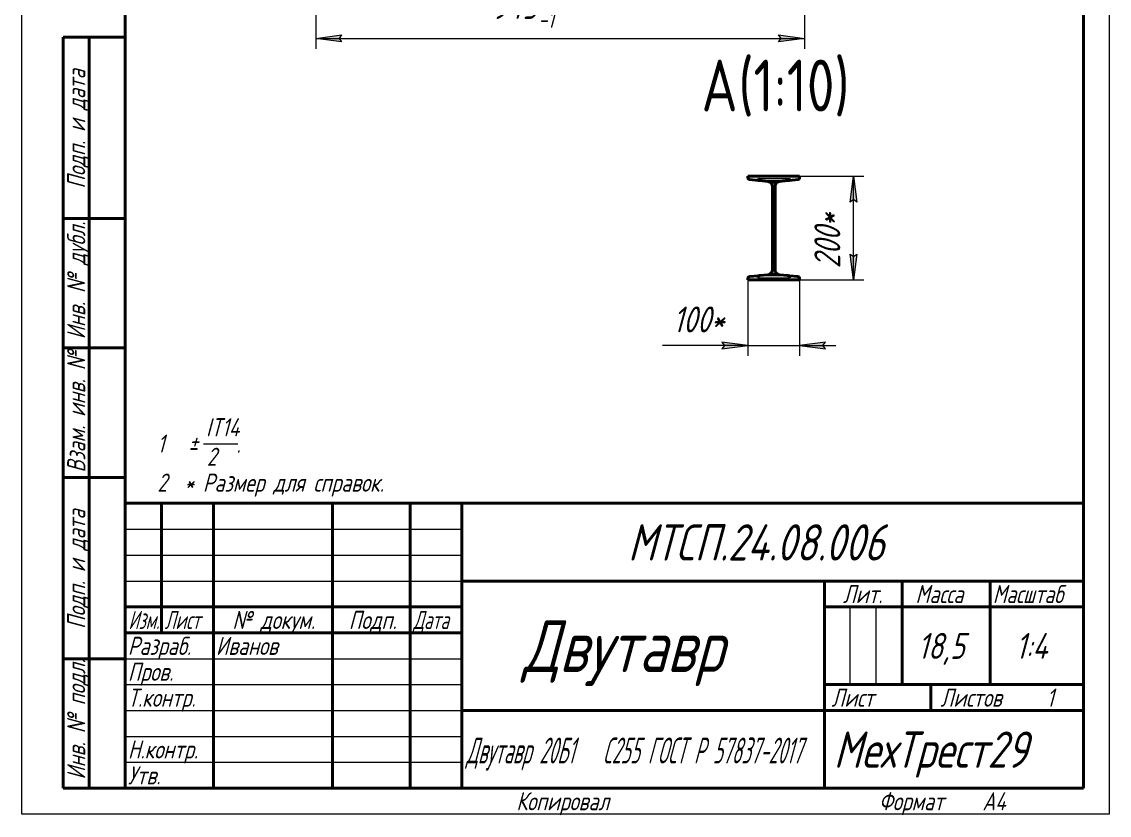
# Model space of a CAD drawing. Header units: millimetres. Extents: x 0 to 210, y 0 to 297.
# Drawn here: x 0 to 210, y -0.2 to 153 of the extents above; entities that cross this region are included whole.
import ezdxf

# ---------------------------------------------------------------- set-up
doc = ezdxf.new("R2010")
doc.units = ezdxf.units.MM
doc.linetypes.add('K5LT_BASIC', pattern=[0])
doc.linetypes.add('K5LT_THIN', pattern=[0])
doc.layers.add('Системный слой', color=7, linetype='Continuous')
doc.styles.add('KDIMTEXTSTYLE', font='GOST_AU.SHX', dxfattribs={"width": 0.96, "oblique": 15, "height": 5})
doc.styles.add('KTEXTSTYLE', font='GOST_AU.SHX', dxfattribs={"width": 0.96, "height": 5})
doc.dimstyles.new('KDIMSTYLE (0.10)', dxfattribs={"dimtxt": 5, "dimasz": 1, "dimexe": 2, "dimexo": 0, "dimgap": 1, "dimtad": 1, "dimlfac": 10, "dimtxsty": 'KDIMTEXTSTYLE', "dimsah": 1, "dimcen": 0, "dimdle": 1, "dimadec": 0, "dimazin": 0, "dimtfac": 0.667, "dimtmove": 0, "dimatfit": 3, "dimfxl": 1, "dimtvp": 1, "dimtolj": 1, "dimtzin": 0, "dimarcsym": 0})
doc.dimstyles.new('KDIMSTYLE (0.25)', dxfattribs={"dimtxt": 5, "dimasz": 1, "dimexe": 2, "dimexo": 0, "dimgap": 1, "dimtad": 1, "dimlfac": 4, "dimtxsty": 'KDIMTEXTSTYLE', "dimsah": 1, "dimcen": 0, "dimdle": 1, "dimadec": 0, "dimazin": 0, "dimtfac": 0.667, "dimtmove": 0, "dimatfit": 3, "dimfxl": 1, "dimtvp": 1, "dimtolj": 1, "dimtzin": 0, "dimarcsym": 0})

# ---------------------------------------------------------------- blocks, each defined once
blk = doc.blocks.new('D0')
at = {"layer": 'Системный слой'}
for points in [[(61.77, 149.1), (61.27, 149.76), (61.77, 150.42), (56.77, 149.76)], [(151.14, 149.76), (146.14, 150.42), (146.64, 149.76), (146.14, 149.1)]]:
    blk.add_hatch(color=7, dxfattribs=at).paths.add_polyline_path(points)
at = {"layer": 'Системный слой', "color": 7, "linetype": 'K5LT_THIN', "lineweight": 18}
for p, q in [((56.77, 208.09), (56.77, 147.76)), ((151.14, 204.58), (151.14, 147.76)), ((56.77, 149.76), (61.77, 150.42)), ((61.77, 149.1), (56.77, 149.76)), ((61.77, 150.42), (61.27, 149.76)), ((61.27, 149.76), (61.77, 149.1)), ((146.64, 149.76), (146.14, 150.42)), ((146.14, 150.42), (151.14, 149.76)), ((151.14, 149.76), (146.14, 149.1)), ((146.14, 149.1), (146.64, 149.76))]:
    blk.add_line(p, q, dxfattribs=at)
blk.add_wipeout([(90.89, 150.76), (90.89, 159.12), (104.59, 159.12), (104.59, 150.76)]).dxf.layer = 'Системный слой'
blk.add_line((56.77, 149.76), (151.14, 149.76), dxfattribs=at)
at = {"layer": 'Системный слой', "color": 7, "attachment_point": 1, "style": 'KTEXTSTYLE'}
for s, insert, char_height in [('\\H3.5;\\W0.965;\\Q15;\\Q15;\\H5.00;945', (90.89, 158.52), 5), ('\\H3.5;\\W0.965;\\Q15;\\Q15;\\H3.33;-1', (99.72, 155.11), 3.3333)]:
    blk.add_mtext(s, dxfattribs=dict(at, insert=insert, char_height=char_height))
blk = doc.blocks.new('KDIMARROW_01')
at = {"layer": 'Системный слой'}
blk.add_hatch(color=0, dxfattribs=at).paths.add_polyline_path([(-5, -0.66), (0, 0), (-5, 0.66), (-4.5, 0)])
at = {"layer": 'Системный слой', "color": 0, "linetype": 'K5LT_THIN', "lineweight": 18}
for p, q in [((-4.5, 0), (-5, 0.66)), ((-5, 0.66), (0, 0)), ((0, 0), (-5, -0.66)), ((-5, -0.66), (-4.5, 0)), ((0, 0), (-1, 0))]:
    blk.add_line(p, q, dxfattribs=at)
blk = doc.blocks.new('T1')
at = {"layer": 'Системный слой', "color": 7, "char_height": 10, "attachment_point": 1, "style": 'KTEXTSTYLE'}
for s, insert in [('\\H3.5;\\W0.965;\\Q15;\\Q0;\\H10.00;{\\c16711680;А}', (131.26, 145.66)), ('\\H3.5;\\W0.965;\\Q15;\\Q0;\\H10.00;{\\c16711680;(1:10)}', (138.4, 145.66))]:
    blk.add_mtext(s, dxfattribs=dict(at, insert=insert))
blk = doc.blocks.new('D8')
at = {"layer": 'Системный слой', "color": 7, "linetype": 'K5LT_THIN', "lineweight": 18}
for p, q in [((150.21, 123.13), (162.6, 123.13)), ((150.21, 103.13), (162.6, 103.13))]:
    blk.add_line(p, q, dxfattribs=at)
blk.add_wipeout([(159.6, 105.37), (152.46, 105.37), (152.46, 119.31), (159.6, 119.31)]).dxf.layer = 'Системный слой'
at = {"layer": 'Системный слой'}
for points in [[(161.25, 118.13), (160.6, 123.13), (159.94, 118.13), (160.6, 118.63)], [(160.6, 103.13), (161.25, 108.13), (160.6, 107.63), (159.94, 108.13)]]:
    blk.add_hatch(color=7, dxfattribs=at).paths.add_polyline_path(points)
at = {"layer": 'Системный слой', "color": 7, "linetype": 'K5LT_THIN', "lineweight": 18}
for p, q in [((159.94, 118.13), (160.6, 123.13)), ((160.6, 123.13), (161.25, 118.13)), ((160.6, 103.13), (160.6, 123.13)), ((160.6, 118.63), (159.94, 118.13)), ((161.25, 118.13), (160.6, 118.63)), ((160.6, 103.13), (159.94, 108.13)), ((159.94, 108.13), (160.6, 107.63)), ((160.6, 107.63), (161.25, 108.13)), ((161.25, 108.13), (160.6, 103.13))]:
    blk.add_line(p, q, dxfattribs=at)
at = {"layer": 'Системный слой', "color": 7, "insert": (153.06, 105.37), "char_height": 5, "attachment_point": 1, "rotation": 90, "style": 'KTEXTSTYLE'}
blk.add_mtext('\\H3.5;\\W0.965;\\Q15;\\Q15;\\H5.00;200*', dxfattribs=at)
blk = doc.blocks.new('D9')
at = {"layer": 'Системный слой'}
blk.add_hatch(color=7, dxfattribs=at).paths.add_polyline_path([(154.71, 90.46), (155.21, 91.12), (150.21, 90.46), (155.21, 89.81)])
at = {"layer": 'Системный слой', "color": 7, "linetype": 'K5LT_THIN', "lineweight": 18}
for p, q in [((140.21, 103.13), (140.21, 88.46)), ((150.21, 103.13), (150.21, 88.46)), ((140.21, 90.46), (150.21, 90.46)), ((155.21, 91.12), (150.21, 90.46)), ((150.21, 90.46), (155.21, 89.81)), ((150.21, 90.46), (157.21, 90.46)), ((154.71, 90.46), (155.21, 91.12)), ((155.21, 89.81), (154.71, 90.46))]:
    blk.add_line(p, q, dxfattribs=at)
blk.add_wipeout([(125.75, 91.46), (125.75, 98.6), (138.67, 98.6), (138.67, 91.46)]).dxf.layer = 'Системный слой'
at = {"layer": 'Системный слой'}
blk.add_hatch(color=7, dxfattribs=at).paths.add_polyline_path([(135.21, 89.81), (140.21, 90.46), (135.21, 91.12), (135.71, 90.46)])
at = {"layer": 'Системный слой', "color": 7, "linetype": 'K5LT_THIN', "lineweight": 18}
for p, q in [((140.21, 90.46), (123.75, 90.46)), ((140.21, 90.46), (133.21, 90.46)), ((140.21, 90.46), (135.21, 91.12)), ((135.21, 91.12), (135.71, 90.46)), ((135.71, 90.46), (135.21, 89.81)), ((135.21, 89.81), (140.21, 90.46))]:
    blk.add_line(p, q, dxfattribs=at)
at = {"layer": 'Системный слой', "color": 7, "insert": (125.75, 98), "char_height": 5, "attachment_point": 1, "style": 'KTEXTSTYLE'}
blk.add_mtext('\\H3.5;\\W0.965;\\Q15;\\Q15;\\H5.00;100*', dxfattribs=at)
blk = doc.blocks.new('KDIMARROW_02')
at = {"layer": 'Системный слой'}
blk.add_hatch(color=0, dxfattribs=at).paths.add_polyline_path([(4.5, 0), (5, 0.66), (0, 0), (5, -0.66)])
at = {"layer": 'Системный слой', "color": 0, "linetype": 'K5LT_THIN', "lineweight": 18}
for p, q in [((0, 0), (-1, 0)), ((5, 0.66), (0, 0)), ((0, 0), (5, -0.66)), ((0, 0), (7, 0)), ((4.5, 0), (5, 0.66)), ((5, -0.66), (4.5, 0))]:
    blk.add_line(p, q, dxfattribs=at)
blk = doc.blocks.new('U19')
at = {"color": 7, "linetype": 'K5LT_THIN', "lineweight": 18}
for p, q in [((0, 0), (0, 297)), ((210, 297), (210, 0)), ((20, 55), (85, 55)), ((20, 50), (85, 50)), ((20, 45), (85, 45)), ((159.96, 25), (159.96, 40)), ((164.98, 25), (164.98, 40)), ((20, 30), (85, 30)), ((20, 25), (85, 25)), ((20, 20), (85, 20)), ((20, 15), (85, 15)), ((20, 10), (85, 10)), ((210, 0), (0, 0))]:
    blk.add_line(p, q, dxfattribs=at)
at = {"color": 150, "linetype": 'K5LT_BASIC', "lineweight": 40, "true_color": 0x0080ff}
for p, q in [((20, 5), (20, 292)), ((205, 292), (205, 5)), ((8, 5), (8, 150)), ((20, 150), (8, 150)), ((13, 5), (13, 150)), ((20, 115), (8, 115)), ((20, 90), (8, 90)), ((20, 65), (8, 65)), ((20, 60), (205, 60)), ((20, 5), (20, 60)), ((27, 35), (27, 60)), ((37, 5), (37, 60)), ((60, 5), (60, 60)), ((75, 5), (75, 60)), ((85, 5), (85, 60)), ((85, 45), (205, 45)), ((155, 5), (155, 45)), ((170, 25), (170, 45)), ((187, 25), (187, 45)), ((20, 40), (85, 40)), ((155, 40), (170, 40)), ((170, 40), (205, 40)), ((20, 35), (85, 35)), ((20, 30), (8, 30)), ((155, 25), (205, 25)), ((175.57, 20), (175.57, 25)), ((85, 20), (155, 20)), ((155, 20), (205, 20)), ((20, 5), (8, 5)), ((205, 5), (20, 5))]:
    blk.add_line(p, q, dxfattribs=at)
at = {"color": 7, "char_height": 3.5, "attachment_point": 1, "rotation": 90, "style": 'KTEXTSTYLE'}
for s, insert in [('\\H3.5;\\W0.965;\\Q15;\\Q15;Подп. и дата', (8.77, 120.75)), ('\\H3.5;\\W0.965;\\Q15;\\Q15;Инв. № дубл.', (8.77, 91.67)), ('\\H3.5;\\W0.965;\\Q15;\\Q15;Взам. инв. №', (8.77, 65.94)), ('\\H3.5;\\W0.965;\\Q15;\\Q15;Подп. и дата', (8.77, 35.75)), ('\\H3.5;\\W0.965;\\Q15;\\Q15;Инв. № подл.', (8.77, 6.67))]:
    blk.add_mtext(s, dxfattribs=dict(at, insert=insert))
at = {"color": 7, "attachment_point": 1, "style": 'KTEXTSTYLE'}
for s, insert, char_height in [('\\H3.5;\\W0.965;\\Q15;\\Q15;\\H7.00;МТСП.24.08.006', (117.06, 55.95), 7), ('\\H3.5;\\W0.965;\\Q15;\\Q15;Лит.', (158.56, 44.23), 3.5), ('\\H3.5;\\W0.965;\\Q15;\\Q15;Масса', (172.58, 44.23), 3.5), ('\\H3.5;\\W0.965;\\Q15;\\Q15;\\W0.941;Масштаб', (187.52, 44.23), 3.5), ('\\H3.5;\\W0.965;\\Q15;\\Q15;\\W0.797;Изм.', (20.61, 39.23), 3.5), ('\\H3.5;\\W0.965;\\Q15;\\Q15;\\W0.807;Лист', (27.6, 39.23), 3.5), ('\\H3.5;\\W0.965;\\Q15;\\Q15;№ докум.', (40.67, 39.23), 3.5), ('\\H3.5;\\W0.965;\\Q15;\\Q15;Подп.', (63.15, 39.23), 3.5), ('\\H3.5;\\W0.965;\\Q15;\\Q15;\\W0.807;Дата', (75.6, 39.23), 3.5), ('\\H3.5;\\W0.965;\\Q15;\\Q15;\\H10.00;Двутавр', (96.75, 37.43), 10), ('\\H3.5;\\W0.965;\\Q15;\\Q15;Разраб.', (20.5, 34.23), 3.5), ('\\H3.5;\\W0.965;\\Q15;\\Q15;Иванов', (37.5, 34.23), 3.5), ('\\H3.5;\\W0.965;\\Q15;\\Q15;\\H5.00;18,5', (173.03, 34.97), 5), ('\\H3.5;\\W0.965;\\Q15;\\Q15;\\H5.00;1:4', (191.92, 34.97), 5), ('\\H3.5;\\W0.965;\\Q15;\\Q15;Пров.', (20.5, 29.23), 3.5), ('\\H3.5;\\W0.965;\\Q15;\\Q15;Т.контр.', (20.5, 24.23), 3.5), ('\\H3.5;\\W0.965;\\Q15;\\Q15;Лист', (156.36, 24.23), 3.5), ('\\H3.5;\\W0.965;\\Q15;\\Q15;Листов', (177.41, 24.23), 3.5), ('\\H3.5;\\W0.965;\\Q15;\\Q15;1', (197.91, 24.23), 3.5), ('\\H3.5;\\W0.965;\\Q15;\\Q15;\\W0.624;\\H5.00;Двутавр 20Б1', (85.82, 14.77), 5), ('\\H3.5;\\W0.965;\\Q15;\\Q15;\\W0.624;\\H5.00;  С255 ГОСТ Р 57837-2017', (109.02, 14.77), 5), ('\\H3.5;\\W0.965;\\Q15;\\Q15;\\H7.00;МехТрест29', (156.78, 15.95), 7), ('\\H3.5;\\W0.965;\\Q15;\\Q15;Н.контр.', (20.5, 14.23), 3.5), ('\\H3.5;\\W0.965;\\Q15;\\Q15;Утв.', (20.5, 9.23), 3.5), ('\\H3.5;\\W0.965;\\Q15;\\Q15;Копировал', (95.5, 4.23), 3.5), ('\\H3.5;\\W0.965;\\Q15;\\Q15;Формат', (165.5, 4.23), 3.5), ('\\H3.5;\\W0.965;\\Q15;\\Q15;A4', (185.5, 4.23), 3.5)]:
    blk.add_mtext(s, dxfattribs=dict(at, insert=insert, char_height=char_height))
blk = doc.blocks.new('U20')
at = {"color": 7, "linetype": 'K5LT_THIN', "lineweight": 18}
blk.add_line((35.08, 71.51), (41.74, 71.51), dxfattribs=at)
at = {"color": 7, "char_height": 3.5, "attachment_point": 1, "style": 'KTEXTSTYLE'}
for s, insert in [('\\H3.5;\\W0.965;\\Q15;\\Q15;IT14', (35.59, 76.43)), ('\\H3.5;\\W0.965;\\Q15;\\Q15;1', (26.18, 73.26)), ('\\H3.5;\\W0.965;\\Q15;\\Q15; ', (30.66, 73.26)), ('\\H3.5;\\W0.965;\\Q15;\\Q15;±', (32.14, 73.26)), ('\\H3.5;\\W0.965;\\Q15;\\Q15;2', (35.74, 70.74)), ('\\H3.5;\\W0.965;\\Q15;\\Q15;.', (41.46, 73.26)), ('\\H3.5;\\W0.965;\\Q15;\\Q15;2', (26.18, 65.74)), ('\\H3.5;\\W0.965;\\Q15;\\Q15;* Размер для справок.', (31.4, 65.74))]:
    blk.add_mtext(s, dxfattribs=dict(at, insert=insert))

msp = doc.modelspace()

# ---------------------------------------------------------------- linework, layer by layer
at = {"layer": 'Системный слой', "color": 150, "linetype": 'K5LT_BASIC', "lineweight": 40, "true_color": 0x0080ff}
for p, q in [((150.2098, 123.1295), (140.2098, 123.1295)), ((140.2098, 123.1295), (140.2098, 122.8885)), ((140.57, 122.4905), (142.1798, 122.3295)), ((142.1554, 122.6982), (142.1798, 122.3295)), ((142.4798, 122.2995), (142.1798, 122.3295)), ((142.4798, 122.2995), (144.0944, 122.138)), ((144.4896, 122.0068), (145.9301, 122.0068)), ((146.3253, 122.138), (147.9399, 122.2995)), ((147.9399, 122.2995), (148.2398, 122.3295)), ((148.2642, 122.6982), (148.2398, 122.3295)), ((148.2398, 122.3295), (149.8496, 122.4905)), ((150.2098, 122.8885), (150.2098, 123.1295)), ((144.9498, 121.1927), (144.9498, 120.8916)), ((144.9498, 120.8916), (145.4698, 120.8916)), ((144.9498, 120.8916), (144.9498, 105.3674)), ((145.4698, 120.8916), (145.4698, 121.1927)), ((145.4698, 105.3674), (145.4698, 120.8916)), ((144.9498, 105.3674), (144.9498, 105.0662)), ((144.9498, 105.3674), (145.4698, 105.3674)), ((145.4698, 105.0662), (145.4698, 105.3674)), ((140.2098, 103.3705), (140.2098, 103.1295)), ((140.2098, 103.1295), (150.2098, 103.1295)), ((142.1798, 103.9295), (140.57, 103.7685)), ((142.1554, 103.5608), (142.1798, 103.9295)), ((142.4798, 103.9595), (142.1798, 103.9295)), ((144.0944, 104.1209), (142.4798, 103.9595)), ((144.4896, 104.2522), (145.9301, 104.2522)), ((147.9399, 103.9595), (146.3253, 104.1209)), ((147.9399, 103.9595), (148.2398, 103.9295)), ((149.8496, 103.7685), (148.2398, 103.9295)), ((148.2642, 103.5608), (148.2398, 103.9295)), ((150.2098, 103.1295), (150.2098, 103.3705))]:
    msp.add_line(p, q, dxfattribs=at)
at = {"layer": 'Системный слой', "color": 7, "linetype": 'K5LT_THIN', "lineweight": 18}
for p, q in [((142.1554, 122.6982), (148.2642, 122.6982)), ((142.4798, 122.2995), (147.9399, 122.2995)), ((142.1554, 103.5608), (148.2642, 103.5608)), ((142.4798, 103.9595), (147.9399, 103.9595))]:
    msp.add_line(p, q, dxfattribs=at)
at = {"layer": 'Системный слой', "color": 150, "linetype": 'K5LT_BASIC', "lineweight": 40, "true_color": 0x0080ff}
for centre, radius, start, end in [((140.6098, 122.8885), 0.4, 180, 264.289407), ((143.9998, 121.1927), 0.95, 58.967597, 84.289407), ((143.9998, 121.1927), 0.95, 0, 58.967597), ((146.4198, 121.1927), 0.95, 121.032403, 180), ((146.4198, 121.1927), 0.95, 95.710593, 121.032403), ((149.8098, 122.8885), 0.4, 275.710593, 0), ((143.9998, 105.0662), 0.95, 301.032403, 0), ((146.4198, 105.0662), 0.95, 180, 238.967597), ((140.6098, 103.3705), 0.4, 95.710593, 180), ((143.9998, 105.0662), 0.95, 275.710593, 301.032403), ((146.4198, 105.0662), 0.95, 238.967597, 264.289407), ((149.8098, 103.3705), 0.4, 0, 84.289407)]:
    msp.add_arc(centre, radius, start, end, dxfattribs=at)
for centre, major_axis, start_param, end_param in [((142.4798, 122.6982), (-0.0747, 0.3955), 1.42067941, 2.91002369), ((147.9399, 122.6982), (0.0747, 0.3955), 3.37316162, 4.8625059), ((142.4798, 103.5608), (0.0747, 0.3955), 0.23156896, 1.72091325), ((147.9399, 103.5608), (-0.0747, 0.3955), 4.56227206, 6.05161634)]:
    msp.add_ellipse(centre, major_axis=major_axis, ratio=0.8009099, start_param=start_param, end_param=end_param, dxfattribs=at)

# ---------------------------------------------------------------- block references
msp.add_blockref('U20', (0, 0))

# ---------------------------------------------------------------- dimensions: what is measured, and where the dimension line sits
at = {"layer": 'Системный слой', "color": 7}
dim = msp.add_linear_dim(base=(56.7733, 149.7582), p1=(151.1375, 204.5826), p2=(56.7733, 208.09), text='\\H5.0;\\W0.965;\\Q15;\\H5.0;\\W0.965;\\Q15;\\Q15;945\\H0.65x;\\S^ -1;\\H1.5x;', dimstyle='KDIMSTYLE (0.25)', override={"dimexo": 0, "dimblk1": 'KDIMARROW_01', "dimblk2": 'KDIMARROW_01', "dimse1": 0, "dimse2": 0, "dimclrt": 7, "dimtolj": 1}, dxfattribs=at)
dim.commit()
dim.dimension.update_dxf_attribs({"geometry": 'D0', "text_midpoint": (98.0233, 149.7582), "dimtype": 160})

# ---------------------------------------------------------------- next in the draw order: block references
at = {"layer": 'Системный слой'}
msp.add_blockref('T1', (0, 0), dxfattribs=at)

# ---------------------------------------------------------------- next in the draw order: dimensions: what is measured, and where the dimension line sits
at = {"layer": 'Системный слой', "color": 7}
dim = msp.add_linear_dim(base=(160.5956, 103.1295), p1=(150.2098, 123.1295), p2=(150.2098, 103.1295), angle=90, dimstyle='KDIMSTYLE (0.10)', override={"dimexo": 0, "dimpost": '\\H5.0;\\W0.965;\\Q15;<>\\H5.0;\\W0.965;\\Q15;\\Q15;*', "dimblk1": 'KDIMARROW_01', "dimblk2": 'KDIMARROW_01', "dimse1": 0, "dimse2": 0, "dimclrt": 7, "dimtol": 1, "dimtp": 0, "dimtm": 0, "dimtdec": 5, "dimtolj": 1}, dxfattribs=at)
dim.commit()
dim.dimension.update_dxf_attribs({"geometry": 'D8', "text_midpoint": (160.5956, 112.6295), "dimtype": 160})

# ---------------------------------------------------------------- next in the draw order: dimensions: what is measured, and where the dimension line sits
dim = msp.add_linear_dim(base=(140.2098, 90.4636), p1=(150.2098, 103.1295), p2=(140.2098, 103.1295), dimstyle='KDIMSTYLE (0.10)', override={"dimexo": 0, "dimpost": '\\H5.0;\\W0.965;\\Q15;<>\\H5.0;\\W0.965;\\Q15;\\Q15;*', "dimblk1": 'KDIMARROW_02', "dimblk2": 'KDIMARROW_02', "dimse1": 0, "dimse2": 0, "dimclrt": 7, "dimtol": 1, "dimtp": 0, "dimtm": 0, "dimtdec": 5, "dimtolj": 1}, dxfattribs=at)
dim.commit()
dim.dimension.update_dxf_attribs({"geometry": 'D9', "text_midpoint": (132.479, 90.4636), "dimtype": 160})

# ---------------------------------------------------------------- next in the draw order: block references
msp.add_blockref('U19', (0, 0))

doc.saveas('drawing.dxf')
